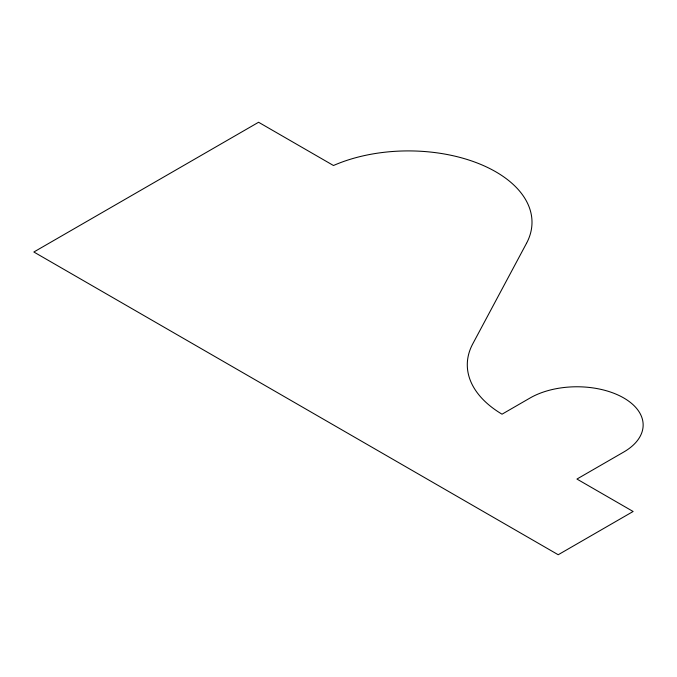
<?xml version="1.0" encoding="UTF-8"?>
<svg xmlns="http://www.w3.org/2000/svg" width="677" height="677" viewBox="0 0 677 677"><rect width="100%" height="100%" fill="white"/><g stroke="black" fill="none" stroke-linecap="round" stroke-linejoin="round"><path stroke-width="1.02" d="M526.503 243.314L472.758 343.865A122.825 70.907 0 0 0 502.029 414.189L530.125 397.966A66.211 38.225 0 0 1 623.754 397.966A66.211 38.225 0 0 1 623.754 452.024L576.939 479.054L633.122 511.49L558.212 554.742L33.85 252.005L258.58 122.258L333.482 165.51A123.603 71.364 0 0 1 479.155 163.758A123.603 71.364 0 0 1 526.503 243.314"/></g></svg>
